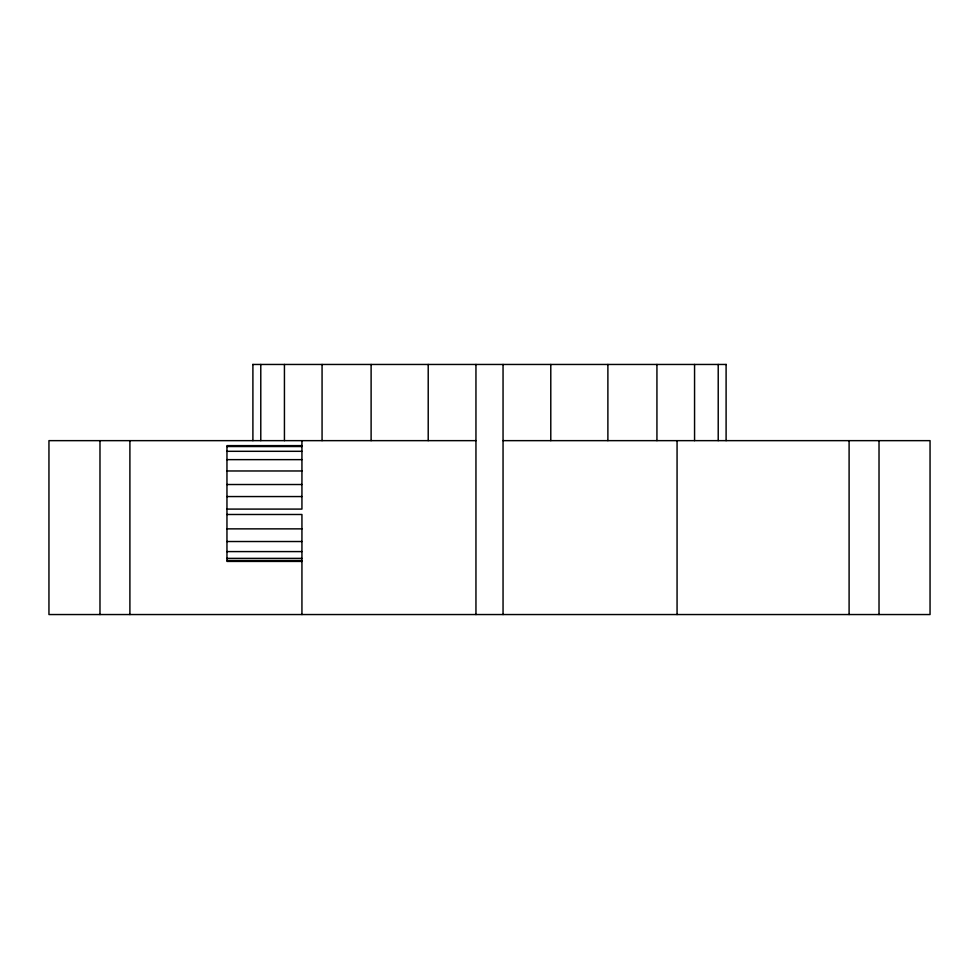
<?xml version="1.0" encoding="UTF-8"?>
<svg xmlns="http://www.w3.org/2000/svg" width="979" height="979" viewBox="0 0 979 979"><rect width="100%" height="100%" fill="white"/><g stroke="black" fill="none" stroke-linecap="round" stroke-linejoin="round"><path stroke-width="1.47" d="M252.717 364.457L726.283 364.457M475.953 440.648L48.95 440.648L48.95 614.543L930.05 614.543L930.05 440.648L503.047 440.648M301.936 445.629L226.957 445.629L226.957 561.42L301.936 561.42M226.957 446.522L301.936 446.522M226.957 451.307L301.936 451.307M226.957 459.64L301.936 459.64M226.957 470.972L301.936 470.972M226.957 484.519L301.936 484.519M226.957 496.561L301.936 496.561M226.957 509.092L301.936 509.092L301.936 440.648M226.957 514.489L301.936 514.489L301.936 614.543M226.957 528.868L301.936 528.868M226.957 541.522L301.936 541.522M226.957 551.593L301.936 551.593M226.957 558.373L301.936 558.373M226.957 560.526L301.936 560.526M879.02 440.648L879.02 614.543M849.099 440.648L849.099 614.543M726.1 364.457L726.1 440.648M718.219 364.457L718.219 440.648M694.564 364.457L694.564 440.648M677.064 440.648L677.064 614.543M656.933 364.457L656.933 440.648M607.886 364.457L607.886 440.648M550.785 364.457L550.785 440.648M503.047 364.457L503.047 614.543M475.953 364.457L475.953 614.543M428.215 364.457L428.215 440.648M371.114 364.457L371.114 440.648M322.067 364.457L322.067 440.648M284.436 364.457L284.436 440.648M260.781 364.457L260.781 440.648M252.9 364.457L252.9 440.648M129.901 440.648L129.901 614.543M99.98 440.648L99.98 614.543"/></g></svg>
